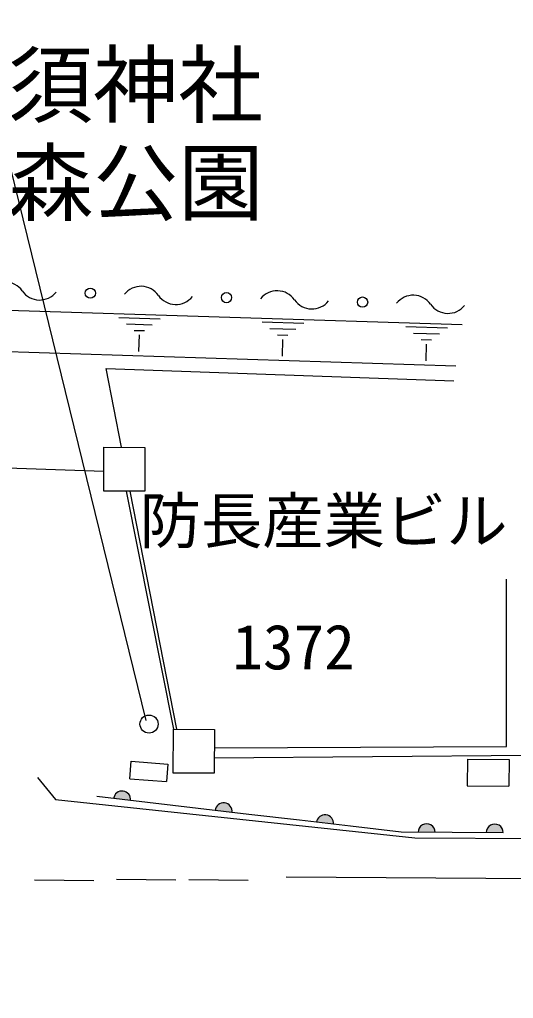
# Model space of a CAD drawing. Units: millimetres, scale not verified. Extents: x -55602354 to 84056675, y -218924267 to 380000.
# Drawn here: x 281349 to 295854, y 276534 to 305260 of the extents above; entities that cross this region are included whole.
import ezdxf
from ezdxf.enums import TextEntityAlignment as Align

# ---------------------------------------------------------------- set-up
doc = ezdxf.new("R2010")
doc.units = ezdxf.units.MM
doc.header["$LTSCALE"] = 1000
doc.layers.add('M-BGD', color=7, linetype='Continuous', lineweight=25)
doc.layers.add('M-STR-STRC', color=7, linetype='Continuous', lineweight=25)
doc.layers.add('M-BMK-HTXT', color=7, linetype='Continuous')
doc.styles.add('ＭＳ ゴシック', font='')
doc.styles.get('ＭＳ ゴシック').set_extended_font_data('MS Gothic')

msp = doc.modelspace()

# ---------------------------------------------------------------- hatches: boundary and pattern name
at = {"layer": 'M-BGD'}
for points in [[(284112, 282400), (284609, 282342), (284610, 282346), (284610, 282350), (284610, 282355), (284610, 282359), (284611, 282363), (284611, 282368), (284611, 282372), (284611, 282376), (284611, 282381), (284610, 282385), (284610, 282390), (284610, 282394), (284609, 282398), (284609, 282403), (284608, 282407), (284607, 282411), (284607, 282415), (284606, 282420), (284605, 282424), (284604, 282428), (284603, 282433), (284602, 282437), (284601, 282441), (284599, 282445), (284598, 282449), (284597, 282453), (284595, 282457), (284594, 282462), (284592, 282466), (284590, 282470), (284589, 282474), (284587, 282478), (284585, 282482), (284583, 282485), (284581, 282489), (284579, 282493), (284577, 282497), (284574, 282501), (284572, 282504), (284570, 282508), (284567, 282512), (284565, 282515), (284562, 282519), (284560, 282522), (284557, 282526), (284554, 282529), (284551, 282532), (284549, 282536), (284546, 282539), (284543, 282542), (284540, 282545), (284537, 282548), (284533, 282551), (284530, 282554), (284527, 282557), (284524, 282560), (284520, 282563), (284517, 282566), (284514, 282569), (284510, 282571), (284507, 282574), (284503, 282576), (284499, 282579), (284496, 282581), (284492, 282583), (284488, 282586), (284485, 282588), (284481, 282590), (284477, 282592), (284473, 282594), (284469, 282596), (284465, 282598), (284461, 282600), (284457, 282601), (284453, 282603), (284449, 282605), (284445, 282606), (284441, 282608), (284437, 282609), (284433, 282610), (284428, 282611), (284424, 282613), (284420, 282614), (284416, 282615), (284411, 282616), (284407, 282616), (284403, 282617), (284398, 282618), (284394, 282618), (284390, 282619), (284385, 282619), (284381, 282620), (284377, 282620), (284372, 282620), (284368, 282621), (284364, 282621), (284359, 282621), (284355, 282621), (284351, 282620), (284346, 282620), (284342, 282620), (284338, 282620), (284333, 282619), (284329, 282619), (284325, 282618), (284320, 282617), (284316, 282617), (284312, 282616), (284307, 282615), (284303, 282614), (284299, 282613), (284295, 282612), (284291, 282611), (284286, 282609), (284282, 282608), (284278, 282607), (284274, 282605), (284270, 282604), (284266, 282602), (284262, 282600), (284258, 282598), (284254, 282597), (284250, 282595), (284246, 282593), (284242, 282591), (284238, 282589), (284235, 282586), (284231, 282584), (284227, 282582), (284223, 282580), (284220, 282577), (284216, 282575), (284213, 282572), (284209, 282569), (284206, 282567), (284202, 282564), (284199, 282561), (284196, 282558), (284192, 282556), (284189, 282553), (284186, 282550), (284183, 282546), (284180, 282543), (284177, 282540), (284174, 282537), (284171, 282534), (284168, 282530), (284166, 282527), (284163, 282523), (284160, 282520), (284158, 282516), (284155, 282513), (284153, 282509), (284150, 282506), (284148, 282502), (284146, 282498), (284144, 282494), (284141, 282491), (284139, 282487), (284137, 282483), (284135, 282479), (284134, 282475), (284132, 282471), (284130, 282467), (284128, 282463), (284127, 282459), (284125, 282455), (284124, 282451), (284123, 282447), (284121, 282442), (284120, 282438), (284119, 282434), (284118, 282430), (284117, 282426), (284116, 282421), (284115, 282417), (284114, 282413), (284114, 282408), (284113, 282404)], [(287092, 282051), (287589, 281993), (287589, 281997), (287590, 282001), (287590, 282006), (287590, 282010), (287590, 282014), (287590, 282019), (287590, 282023), (287590, 282027), (287590, 282032), (287590, 282036), (287590, 282040), (287589, 282045), (287589, 282049), (287588, 282053), (287588, 282058), (287587, 282062), (287586, 282066), (287586, 282071), (287585, 282075), (287584, 282079), (287583, 282083), (287581, 282088), (287580, 282092), (287579, 282096), (287578, 282100), (287576, 282104), (287575, 282108), (287573, 282113), (287572, 282117), (287570, 282121), (287568, 282125), (287566, 282129), (287564, 282132), (287562, 282136), (287560, 282140), (287558, 282144), (287556, 282148), (287554, 282152), (287552, 282155), (287549, 282159), (287547, 282163), (287544, 282166), (287542, 282170), (287539, 282173), (287537, 282177), (287534, 282180), (287531, 282183), (287528, 282187), (287525, 282190), (287522, 282193), (287519, 282196), (287516, 282199), (287513, 282202), (287510, 282205), (287507, 282208), (287503, 282211), (287500, 282214), (287497, 282217), (287493, 282219), (287490, 282222), (287486, 282225), (287483, 282227), (287479, 282230), (287475, 282232), (287472, 282234), (287468, 282237), (287464, 282239), (287460, 282241), (287457, 282243), (287453, 282245), (287449, 282247), (287445, 282249), (287441, 282251), (287437, 282252), (287433, 282254), (287429, 282256), (287425, 282257), (287420, 282258), (287416, 282260), (287412, 282261), (287408, 282262), (287404, 282263), (287400, 282265), (287395, 282266), (287391, 282266), (287387, 282267), (287382, 282268), (287378, 282269), (287374, 282269), (287369, 282270), (287365, 282270), (287361, 282271), (287356, 282271), (287352, 282271), (287348, 282272), (287343, 282272), (287339, 282272), (287335, 282272), (287330, 282271), (287326, 282271), (287322, 282271), (287317, 282271), (287313, 282270), (287309, 282270), (287304, 282269), (287300, 282268), (287296, 282268), (287291, 282267), (287287, 282266), (287283, 282265), (287279, 282264), (287274, 282263), (287270, 282262), (287266, 282260), (287262, 282259), (287258, 282258), (287254, 282256), (287249, 282255), (287245, 282253), (287241, 282251), (287237, 282249), (287233, 282248), (287230, 282246), (287226, 282244), (287222, 282242), (287218, 282240), (287214, 282237), (287210, 282235), (287207, 282233), (287203, 282231), (287199, 282228), (287196, 282226), (287192, 282223), (287189, 282220), (287185, 282218), (287182, 282215), (287179, 282212), (287175, 282209), (287172, 282206), (287169, 282204), (287166, 282200), (287163, 282197), (287160, 282194), (287157, 282191), (287154, 282188), (287151, 282185), (287148, 282181), (287145, 282178), (287143, 282174), (287140, 282171), (287137, 282167), (287135, 282164), (287132, 282160), (287130, 282157), (287128, 282153), (287125, 282149), (287123, 282145), (287121, 282142), (287119, 282138), (287117, 282134), (287115, 282130), (287113, 282126), (287111, 282122), (287110, 282118), (287108, 282114), (287106, 282110), (287105, 282106), (287104, 282102), (287102, 282098), (287101, 282093), (287100, 282089), (287099, 282085), (287097, 282081), (287096, 282077), (287096, 282072), (287095, 282068), (287094, 282064), (287093, 282059), (287093, 282055)], [(290072, 281702), (290568, 281643), (290569, 281648), (290569, 281652), (290569, 281657), (290570, 281661), (290570, 281665), (290570, 281670), (290570, 281674), (290570, 281678), (290570, 281683), (290570, 281687), (290569, 281691), (290569, 281696), (290568, 281700), (290568, 281704), (290567, 281709), (290567, 281713), (290566, 281717), (290565, 281722), (290564, 281726), (290563, 281730), (290562, 281734), (290561, 281739), (290560, 281743), (290559, 281747), (290557, 281751), (290556, 281755), (290554, 281759), (290553, 281763), (290551, 281768), (290550, 281772), (290548, 281776), (290546, 281779), (290544, 281783), (290542, 281787), (290540, 281791), (290538, 281795), (290536, 281799), (290534, 281803), (290531, 281806), (290529, 281810), (290526, 281814), (290524, 281817), (290521, 281821), (290519, 281824), (290516, 281828), (290513, 281831), (290511, 281834), (290508, 281838), (290505, 281841), (290502, 281844), (290499, 281847), (290496, 281850), (290493, 281853), (290489, 281856), (290486, 281859), (290483, 281862), (290480, 281865), (290476, 281868), (290473, 281870), (290469, 281873), (290466, 281876), (290462, 281878), (290459, 281881), (290455, 281883), (290451, 281885), (290448, 281888), (290444, 281890), (290440, 281892), (290436, 281894), (290432, 281896), (290428, 281898), (290424, 281900), (290420, 281902), (290416, 281903), (290412, 281905), (290408, 281906), (290404, 281908), (290400, 281909), (290396, 281911), (290392, 281912), (290388, 281913), (290383, 281914), (290379, 281915), (290375, 281916), (290371, 281917), (290366, 281918), (290362, 281919), (290358, 281920), (290353, 281920), (290349, 281921), (290345, 281921), (290340, 281922), (290336, 281922), (290332, 281922), (290327, 281922), (290323, 281923), (290319, 281923), (290314, 281923), (290310, 281922), (290306, 281922), (290301, 281922), (290297, 281921), (290292, 281921), (290288, 281921), (290284, 281920), (290280, 281919), (290275, 281919), (290271, 281918), (290267, 281917), (290262, 281916), (290258, 281915), (290254, 281914), (290250, 281913), (290246, 281911), (290241, 281910), (290237, 281908), (290233, 281907), (290229, 281905), (290225, 281904), (290221, 281902), (290217, 281900), (290213, 281899), (290209, 281897), (290205, 281895), (290201, 281893), (290198, 281891), (290194, 281888), (290190, 281886), (290186, 281884), (290183, 281881), (290179, 281879), (290175, 281877), (290172, 281874), (290168, 281871), (290165, 281869), (290162, 281866), (290158, 281863), (290155, 281860), (290152, 281857), (290148, 281854), (290145, 281851), (290142, 281848), (290139, 281845), (290136, 281842), (290133, 281839), (290130, 281836), (290128, 281832), (290125, 281829), (290122, 281825), (290120, 281822), (290117, 281818), (290114, 281815), (290112, 281811), (290110, 281808), (290107, 281804), (290105, 281800), (290103, 281796), (290101, 281793), (290099, 281789), (290097, 281785), (290095, 281781), (290093, 281777), (290091, 281773), (290089, 281769), (290088, 281765), (290086, 281761), (290085, 281757), (290083, 281753), (290082, 281749), (290081, 281744), (290079, 281740), (290078, 281736), (290077, 281732), (290076, 281727), (290075, 281723), (290074, 281719), (290074, 281715), (290073, 281710), (290072, 281706)], [(293055, 281409), (293555, 281407), (293555, 281411), (293555, 281415), (293554, 281420), (293554, 281424), (293554, 281428), (293553, 281433), (293553, 281437), (293552, 281441), (293552, 281446), (293551, 281450), (293550, 281454), (293549, 281459), (293549, 281463), (293548, 281467), (293546, 281471), (293545, 281476), (293544, 281480), (293543, 281484), (293541, 281488), (293540, 281492), (293538, 281496), (293537, 281500), (293535, 281504), (293534, 281508), (293532, 281512), (293530, 281516), (293528, 281520), (293526, 281524), (293524, 281528), (293522, 281532), (293520, 281536), (293517, 281539), (293515, 281543), (293513, 281547), (293510, 281550), (293508, 281554), (293505, 281557), (293502, 281561), (293500, 281564), (293497, 281568), (293494, 281571), (293491, 281574), (293488, 281577), (293485, 281581), (293482, 281584), (293479, 281587), (293476, 281590), (293473, 281593), (293469, 281596), (293466, 281599), (293463, 281601), (293459, 281604), (293456, 281607), (293452, 281609), (293449, 281612), (293445, 281614), (293442, 281617), (293438, 281619), (293434, 281621), (293431, 281624), (293427, 281626), (293423, 281628), (293419, 281630), (293415, 281632), (293411, 281634), (293407, 281636), (293403, 281637), (293399, 281639), (293395, 281641), (293391, 281642), (293387, 281644), (293383, 281645), (293379, 281646), (293375, 281648), (293370, 281649), (293366, 281650), (293362, 281651), (293358, 281652), (293353, 281653), (293349, 281654), (293345, 281654), (293341, 281655), (293336, 281656), (293332, 281656), (293328, 281657), (293323, 281657), (293319, 281657), (293314, 281658), (293310, 281658), (293306, 281658), (293301, 281658), (293297, 281658), (293293, 281657), (293288, 281657), (293284, 281657), (293280, 281656), (293275, 281656), (293271, 281655), (293267, 281655), (293262, 281654), (293258, 281653), (293254, 281652), (293249, 281652), (293245, 281651), (293241, 281649), (293237, 281648), (293233, 281647), (293228, 281646), (293224, 281644), (293220, 281643), (293216, 281641), (293212, 281640), (293208, 281638), (293204, 281637), (293200, 281635), (293196, 281633), (293192, 281631), (293188, 281629), (293184, 281627), (293181, 281625), (293177, 281623), (293173, 281620), (293169, 281618), (293166, 281616), (293162, 281613), (293159, 281611), (293155, 281608), (293152, 281605), (293148, 281603), (293145, 281600), (293141, 281597), (293138, 281594), (293135, 281591), (293132, 281588), (293129, 281585), (293126, 281582), (293123, 281579), (293120, 281576), (293117, 281572), (293114, 281569), (293111, 281566), (293108, 281562), (293106, 281559), (293103, 281555), (293101, 281552), (293098, 281548), (293096, 281545), (293093, 281541), (293091, 281537), (293089, 281534), (293087, 281530), (293084, 281526), (293082, 281522), (293080, 281518), (293079, 281514), (293077, 281510), (293075, 281506), (293073, 281502), (293072, 281498), (293070, 281494), (293069, 281490), (293067, 281486), (293066, 281482), (293065, 281478), (293063, 281473), (293062, 281469), (293061, 281465), (293060, 281461), (293059, 281456), (293059, 281452), (293058, 281448), (293057, 281444), (293057, 281439), (293056, 281435), (293056, 281431), (293055, 281426), (293055, 281422), (293055, 281417), (293055, 281413)], [(295055, 281401), (295555, 281398), (295555, 281403), (295555, 281407), (295554, 281412), (295554, 281416), (295554, 281420), (295553, 281425), (295553, 281429), (295552, 281433), (295552, 281438), (295551, 281442), (295550, 281446), (295549, 281450), (295549, 281455), (295548, 281459), (295546, 281463), (295545, 281467), (295544, 281472), (295543, 281476), (295541, 281480), (295540, 281484), (295538, 281488), (295537, 281492), (295535, 281496), (295533, 281500), (295532, 281504), (295530, 281508), (295528, 281512), (295526, 281516), (295524, 281520), (295522, 281524), (295520, 281527), (295517, 281531), (295515, 281535), (295513, 281538), (295510, 281542), (295508, 281546), (295505, 281549), (295502, 281553), (295500, 281556), (295497, 281559), (295494, 281563), (295491, 281566), (295488, 281569), (295485, 281572), (295482, 281576), (295479, 281579), (295476, 281582), (295473, 281585), (295469, 281588), (295466, 281590), (295463, 281593), (295459, 281596), (295456, 281599), (295452, 281601), (295449, 281604), (295445, 281606), (295442, 281609), (295438, 281611), (295434, 281613), (295431, 281615), (295427, 281618), (295423, 281620), (295419, 281622), (295415, 281624), (295411, 281626), (295407, 281627), (295403, 281629), (295399, 281631), (295395, 281633), (295391, 281634), (295387, 281636), (295383, 281637), (295379, 281638), (295375, 281640), (295370, 281641), (295366, 281642), (295362, 281643), (295358, 281644), (295353, 281645), (295349, 281646), (295345, 281646), (295340, 281647), (295336, 281648), (295332, 281648), (295327, 281648), (295323, 281649), (295319, 281649), (295314, 281649), (295310, 281649), (295306, 281649), (295301, 281649), (295297, 281649), (295293, 281649), (295288, 281649), (295284, 281649), (295280, 281648), (295275, 281648), (295271, 281647), (295267, 281647), (295262, 281646), (295258, 281645), (295254, 281644), (295249, 281643), (295245, 281642), (295241, 281641), (295237, 281640), (295233, 281639), (295228, 281638), (295224, 281636), (295220, 281635), (295216, 281633), (295212, 281632), (295208, 281630), (295204, 281628), (295200, 281627), (295196, 281625), (295192, 281623), (295188, 281621), (295184, 281619), (295181, 281617), (295177, 281614), (295173, 281612), (295169, 281610), (295166, 281607), (295162, 281605), (295159, 281602), (295155, 281600), (295152, 281597), (295148, 281594), (295145, 281592), (295141, 281589), (295138, 281586), (295135, 281583), (295132, 281580), (295129, 281577), (295126, 281574), (295123, 281571), (295120, 281568), (295117, 281564), (295114, 281561), (295111, 281558), (295108, 281554), (295106, 281551), (295103, 281547), (295100, 281544), (295098, 281540), (295096, 281537), (295093, 281533), (295091, 281529), (295089, 281525), (295087, 281522), (295084, 281518), (295082, 281514), (295080, 281510), (295079, 281506), (295077, 281502), (295075, 281498), (295073, 281494), (295072, 281490), (295070, 281486), (295069, 281482), (295067, 281478), (295066, 281474), (295065, 281469), (295063, 281465), (295062, 281461), (295061, 281457), (295060, 281452), (295059, 281448), (295059, 281444), (295058, 281440), (295057, 281435), (295057, 281431), (295056, 281427), (295056, 281422), (295055, 281418), (295055, 281414), (295055, 281409), (295055, 281405)]]:
    msp.add_hatch(color=256, dxfattribs=at).paths.add_polyline_path(points)
at = {"layer": 'M-STR-STRC'}
msp.add_hatch(color=256, dxfattribs=at).paths.add_polyline_path([(-55594916, -215317041, 1), (-55594610, -215317070, 1), (-55594305, -215317098, 1), (-55580797, -215307366, 0.41421), (-55580889, -215307431, 0.41421), (-55580745, -215307064, 0.41421), (-55580837, -215307129, 0.41421), (-55580692, -215306761, 0.41421), (-55580785, -215306827, 0.41421), (-55566345, -215305448, 1), (-55566384, -215305752, 1), (-55566423, -215306056, 1), (-55597548, -215332337, 0.41421), (-55597635, -215332409, 0.41421), (-55597517, -215332032, 0.41421), (-55597604, -215332103, 0.41421), (-55597486, -215331727, 0.41421), (-55597573, -215331798, 0.41421), (-55585677, -215342470, 0.41421), (-55585743, -215342562, 0.41421), (-55585726, -215342167, 0.41421), (-55585792, -215342259, 0.41421), (-55585774, -215341865, 0.41421), (-55585841, -215341956, 0.41421), (-55571762, -215344566, 1), (-55571732, -215344261, 1), (-55571703, -215343956, 1), (-55559075, -215335789, 1), (-55559380, -215335758, 1), (-55559685, -215335727, 1), (-55555688, -215322973, 1), (-55555727, -215323277, 1), (-55555767, -215323581, 1), (-55393271, -215354691, 1), (-55393233, -215354387, 1), (-55393196, -215354083, 1), (-55410449, -215351682, 1), (-55410411, -215351378, 1), (-55410374, -215351073, 1), (-55407336, -215338454, 1), (-55407557, -215338427, 1), (-55407777, -215338399, 1), (-55271677, -215370690, 1), (-55271982, -215370659, 1), (-55272287, -215370628, 1), (-55266346, -215358322, 1), (-55266377, -215358627, 1), (-55266407, -215358932, 1), (-55289179, -215367259, 1), (-55289140, -215366955, 1), (-55289100, -215366651, 1), (571140, 349427, -0.39598), (571140, 349427), (571140, 348155), (571851, 348154), (573112, 350484, 0.38568), (573112, 350484)])

# ---------------------------------------------------------------- linework, layer by layer
at = {"layer": 'M-BGD'}
for p, q in [((279930, 296765), (294348, 296314)), ((285481, 296470), (284268, 296508)), ((285248, 296295), (284490, 296319)), ((289697, 296337), (288479, 296376)), ((289463, 296162), (288702, 296186)), ((293919, 296205), (292696, 296243)), ((285015, 296121), (284711, 296130)), ((284859, 296004), (284844, 295519)), ((289229, 295986), (288924, 295996)), ((293684, 296028), (292919, 296052)), ((289073, 295869), (289058, 295382)), ((293449, 295852), (293143, 295862)), ((293292, 295734), (293277, 295245)), ((279890, 295559), (294162, 295094)), ((283890, 295019), (294102, 294658)), ((284343, 292709), (283890, 295019)), ((265593, 292620), (283825, 292006)), ((283822, 291422), (283828, 292712)), ((283828, 292712), (285031, 292705)), ((285031, 292705), (285025, 291416)), ((285025, 291416), (283822, 291422)), ((284480, 291419), (285871, 284435)), ((285966, 284435), (284596, 291418)), ((295647, 283925), (295647, 288840)), ((285864, 283146), (285871, 284435)), ((285871, 284435), (287074, 284429)), ((287074, 284429), (287067, 283140)), ((287071, 283884), (295647, 283925)), ((287069, 283595), (296368, 283673)), ((294504, 283556), (294498, 282770)), ((294504, 283556), (295729, 283547)), ((295729, 283547), (295723, 282761)), ((284590, 282981), (284628, 283492)), ((284628, 283492), (285703, 283413)), ((285703, 283413), (285666, 282902)), ((281879, 283016), (282406, 282372)), ((284590, 282981), (285666, 282902)), ((287067, 283140), (285864, 283146)), ((294498, 282770), (295723, 282761)), ((285106, 282283), (283616, 282458)), ((282406, 282372), (292961, 281249)), ((286595, 282109), (285106, 282283)), ((288085, 281934), (286595, 282109)), ((289575, 281760), (288085, 281934)), ((291065, 281585), (289575, 281760)), ((292555, 281411), (291065, 281585)), ((294055, 281405), (292555, 281411)), ((292961, 281249), (311022, 281144)), ((295555, 281398), (294055, 281405))]:
    msp.add_line(p, q, dxfattribs=at)
for centre, radius in [((283428, 297231), 150), ((287426, 297100), 150), ((291423, 296969), 150), ((285152, 284585), 266)]:
    msp.add_circle(centre, radius, dxfattribs=at)
for centre, radius, start, end in [((280917, 296938), 625, 34.9948, 141.255), ((284915, 296807), 625, 34.9948, 141.255), ((281941, 297654), 625, 214.9948, 321.255), ((285939, 297524), 625, 214.9948, 321.255), ((288913, 296676), 625, 34.9948, 141.255), ((289937, 297393), 625, 214.9948, 321.255), ((292910, 296545), 625, 34.9948, 141.255), ((293934, 297262), 625, 214.9948, 321.255), ((284361, 282371), 250, 353.3184, 173.3184), ((287340, 282022), 250, 353.3184, 173.3184), ((290320, 281673), 250, 353.3184, 173.3184), ((293305, 281408), 250, 359.765, 179.765), ((295305, 281400), 250, 359.765, 179.765)]:
    msp.add_arc(centre, radius, start, end, dxfattribs=at)
at = {"layer": 'M-STR-STRC'}
for p, q in [((285065, 284689), (277021, 317383)), ((289183, 280099), (339608, 279808)), ((281792, 280014), (283532, 279995)), ((284199, 280032), (285939, 280013)), ((286322, 280021), (288062, 280002))]:
    msp.add_line(p, q, dxfattribs=at)

# ---------------------------------------------------------------- texts
at = {"layer": 'M-BMK-HTXT', "style": 'ＭＳ ゴシック'}
for s, height, p in [('恵比須神社', 1833, (276004, 301879)), ('戎ヶ森公園', 1833, (276013, 299005)), ('防長産業ビル', 1320, (284878, 289495)), ('1372', 1320, (287602, 285793))]:
    msp.add_text(s, height=height, dxfattribs=at).set_placement(p, align=Align.BOTTOM_LEFT)

doc.saveas('drawing.dxf')
